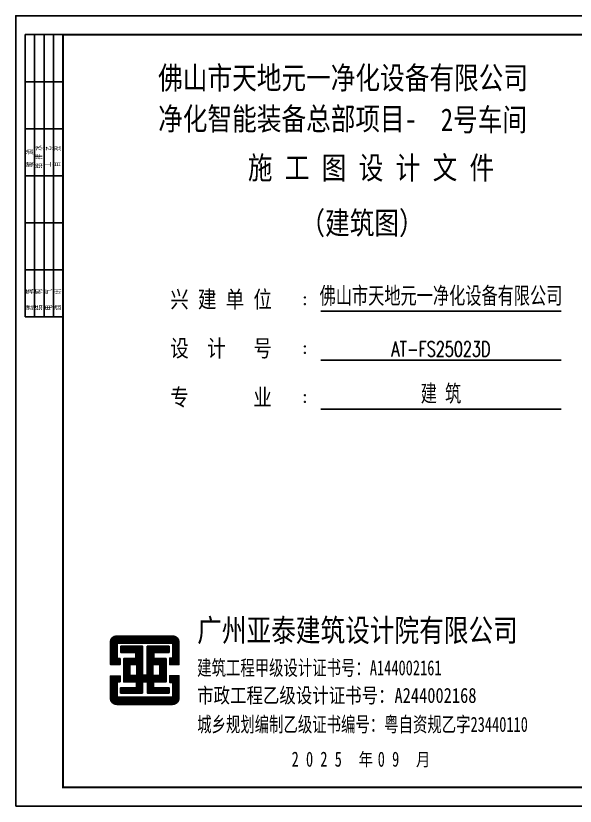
# Model space of a CAD drawing. Extents: x -1041549 to 749950, y -354245 to 17554.
# Drawn here: x -281624 to -251924, y -142340 to -100340 of the extents above; entities that cross this region are included whole.
import ezdxf
from ezdxf.enums import TextEntityAlignment as Align

# ---------------------------------------------------------------- set-up
doc = ezdxf.new("R2010")
doc.units = 0
doc.header["$LTSCALE"] = 1000
doc.header["$MEASUREMENT"] = 0
for name, color, linetype in [('14', 1, 'Continuous'), ('PUB_TITLE', 4, 'Continuous'), ('TK-TXT1', 140, 'Continuous')]:
    doc.layers.add(name, color=color, linetype=linetype)
doc.styles.add('-宋体', font='', dxfattribs={"width": 0.8})
doc.styles.add('-新宋体', font='', dxfattribs={"width": 0.8})
doc.styles.add('-黑体', font='simhei.ttf', dxfattribs={"width": 0.8})
doc.styles.add('DIM_FONT', font='SIMPLEX', dxfattribs={"width": 0.7, "bigfont": 'GBCBIG'})
doc.styles.get("Standard").update_dxf_attribs({"font": 'gbenor.shx', "bigfont": 'gbcbig.shx'})
doc.styles.get('-宋体').set_extended_font_data('SimSun')
doc.styles.get('-新宋体').set_extended_font_data('NSimSun')

# ---------------------------------------------------------------- blocks, each defined once
blk = doc.blocks.new('$titleblk$00000095')
for p, q in [((-150, 20), (-150, 0)), ((-150, 20), (0, 20)), ((-125, 20), (-125, 0)), ((-100, 20), (-100, 0)), ((-75, 20), (-75, 0)), ((-75, 20), (-75, 0)), ((-50, 20), (-50, 0)), ((-25, 20), (-25, 0)), ((0, 20), (0, 0)), ((-150, 15), (-75, 15)), ((-75, 15), (0, 15)), ((-150, 10), (-75, 10)), ((-75, 10), (0, 10)), ((-150, 5), (-75, 5)), ((-75, 5), (0, 5))]:
    blk.add_line(p, q)
at = {"width": 0.8}
for s, p in [('建   筑', (-146.45, 15.65)), ('暖  通', (-70.35, 15.73)), ('结   构', (-146.45, 10.91)), ('给 排 水', (-71.03, 10.9)), ('电   气', (-146.45, 5.65)), ('工   艺', (-70.35, 6.13)), ('通   讯', (-146.45, 0.88)), ('自   控', (-70.35, 1.24))]:
    blk.add_text(s, height=3.509, dxfattribs=at).set_placement(p)
blk = doc.blocks.new('weer')
at = {"layer": '14'}
h = blk.add_hatch(dxfattribs=at)
h.set_pattern_fill('ANSI31', color=256, scale=100, angle=135, style=0)
h.set_pattern_definition([(180, (-144463.316, -50934.867), (-3e-15, -12.5), [])])
edge = h.paths.add_edge_path()
edge.add_line((73001, 29938), (73001, 29856))
edge.add_line((73001, 29856), (72861, 29856))
edge.add_line((72861, 29856), (72861, 30167))
edge.add_arc((72951, 30167), 90, 90, 180, ccw=False)
edge.add_line((72951, 30257), (73741, 30258))
edge.add_arc((73739, 30166), 91.9, 0.4779, 88.8461, ccw=False)
edge.add_line((73831, 30167), (73831, 29851))
edge.add_line((73831, 29851), (73701, 29851))
edge.add_line((73701, 29851), (73701, 29945))
edge.add_line((73701, 29945), (73730, 29945))
edge.add_line((73730, 29945), (73744, 29945))
edge.add_line((73744, 29945), (73744, 30157))
edge.add_line((73744, 30157), (72957, 30157))
edge.add_line((72957, 30157), (72957, 29938))
edge.add_line((72957, 29938), (73001, 29938))
h.paths.add_polyline_path([(73383, 29705), (73383, 30113), (73691, 30113), (73691, 30025), (73477, 30025), (73477, 29938), (73650, 29938), (73650, 29608), (73470, 29608), (73470, 29525), (73692, 29525), (73692, 29448), (73384, 29448), (73384, 29609), (73315, 29609), (73315, 29448), (73006, 29448), (73006, 29525), (73229, 29525), (73229, 29608), (73049, 29608), (73049, 29938), (73222, 29938), (73222, 30025), (73008, 30025), (73008, 30113), (73316, 30113), (73316, 29705)])
h.paths.add_polyline_path([(73138, 29855), (73236, 29855), (73236, 29699), (73138, 29699)], flags=16)
h.paths.add_polyline_path([(73560, 29855), (73463, 29855), (73463, 29699), (73560, 29699)], flags=16)
edge = h.paths.add_edge_path()
edge.add_line((73001, 29608), (73001, 29690))
edge.add_line((73001, 29690), (72861, 29690))
edge.add_line((72861, 29690), (72861, 29379))
edge.add_arc((72951, 29379), 90, 180, 270)
edge.add_line((72951, 29289), (73741, 29289))
edge.add_arc((73741, 29379), 90, 270, 360)
edge.add_line((73831, 29379), (73831, 29695))
edge.add_line((73831, 29695), (73701, 29695))
edge.add_line((73701, 29695), (73701, 29601))
edge.add_line((73701, 29601), (73730, 29601))
edge.add_line((73730, 29601), (73744, 29601))
edge.add_line((73744, 29601), (73744, 29389))
edge.add_line((73744, 29389), (72957, 29389))
edge.add_line((72957, 29389), (72957, 29608))
edge.add_line((72957, 29608), (73001, 29608))
for points in [[(73001, 29939), (73001, 29857), (72861, 29857), (72861, 30168, -0.414214), (72951, 30258), (73741, 30258, -0.414214), (73831, 30168), (73831, 29852), (73701, 29852), (73701, 29946), (73730, 29946), (73744, 29946), (73744, 30158), (72957, 30158), (72957, 29939)], [(73001, 29608), (73001, 29690), (72861, 29690), (72861, 29379, 0.414214), (72951, 29289), (73741, 29289, 0.414214), (73831, 29379), (73831, 29695), (73701, 29695), (73701, 29601), (73730, 29601), (73744, 29601), (73744, 29389), (72957, 29389), (72957, 29608)]]:
    blk.add_lwpolyline(points, format="xyb", close=True, dxfattribs=at)
blk.add_lwpolyline([(73383, 29705), (73383, 29705), (73383, 30113), (73691, 30113), (73691, 30025), (73477, 30025), (73477, 29938), (73650, 29938), (73650, 29608), (73470, 29608), (73470, 29525), (73692, 29525), (73692, 29448), (73384, 29448), (73384, 29609), (73315, 29609), (73315, 29448), (73006, 29448), (73006, 29525), (73229, 29525), (73229, 29608), (73049, 29608), (73049, 29938), (73222, 29938), (73222, 30025), (73008, 30025), (73008, 30113), (73316, 30113), (73316, 29705), (73383, 29705)], dxfattribs=at)
for points in [[(73138, 29855), (73236, 29855), (73236, 29699), (73138, 29699)], [(73560, 29855), (73463, 29855), (73463, 29699), (73560, 29699)]]:
    blk.add_lwpolyline(points, close=True, dxfattribs=at)

msp = doc.modelspace()

# ---------------------------------------------------------------- linework, layer by layer
at = {"layer": 'PUB_TITLE'}
for p, q in [((-265424.3, -116044.3), (-252674.3, -116044.3)), ((-265424.3, -118646.2), (-252674.3, -118646.2)), ((-265424.3, -121246.2), (-252674.3, -121246.2))]:
    msp.add_line(p, q, dxfattribs=at)
msp.add_lwpolyline([(-281624.3, -142340.5), (-222224.3, -142340.5), (-222224.3, -100340.5), (-281624.3, -100340.5)], close=True, dxfattribs=at)
at = {"layer": 'PUB_TITLE', "const_width": 100}
msp.add_lwpolyline([(-279124.3, -141340.5), (-223224.3, -141340.5), (-223224.3, -101340.5), (-279124.3, -101340.5)], close=True, dxfattribs=at)
at = {"layer": 'PUB_TITLE'}
for points in [[(-266299.3, -115308.3, 1), (-266249.3, -115308.3, 1)], [(-266299.3, -115656.6, 1), (-266249.3, -115656.6, 1)], [(-266299.3, -117907.9, 1), (-266249.3, -117907.9, 1)], [(-266299.3, -118256.2, 1), (-266249.3, -118256.2, 1)], [(-266299.3, -120507.9, 1), (-266249.3, -120507.9, 1)], [(-266299.3, -120856.2, 1), (-266249.3, -120856.2, 1)]]:
    msp.add_lwpolyline(points, format="xyb", close=True, dxfattribs=at)

# ---------------------------------------------------------------- block references
at = {"xscale": 3.75, "yscale": 3.75, "zscale": 3.75}
msp.add_blockref('weer', (-549831, -246764.3), dxfattribs=at)
at = {"layer": 'PUB_TITLE', "xscale": 100, "yscale": 100, "zscale": 100, "rotation": 90}
msp.add_blockref('$titleblk$00000095', (-279124.3, -101340.5), dxfattribs=at)

# ---------------------------------------------------------------- texts
at = {"layer": 'PUB_TITLE', "color": 3, "style": '-黑体', "width": 0.8}
for s, p in [('佛山市天地元一净化设备有限公司', (-274068.2, -104236.5)), ('净化智能装备总部项目-', (-274068, -106412.1)), ('2号车间', (-259063.3, -106460.6, 11209.5))]:
    msp.add_text(s, height=1200, dxfattribs=at).set_placement(p)
at = {"layer": 'PUB_TITLE'}
for s, height, style, width, p in [(' 施 工 图 设 计 文 件', 1200, '-黑体', 0.8, (-269959.4, -109014.6)), ('（建筑图）', 1200, '-黑体', 0.8, (-266514.3, -111951.3)), ('兴 建 单 位', 900, '-黑体', 0.8, (-273424.1, -115856.5)), ('设  计   号', 900, '-黑体', 0.8, (-273424.1, -118456.1)), ('专       业', 900, '-黑体', 0.8, (-273424.1, -121056.1)), ('广州亚泰建筑设计院有限公司', 1200, '-黑体', 0.8, (-271994.4, -133592.1)), ('建筑工程甲级设计证书号：A144002161', 800, '-宋体', 0.7, (-271994.4, -135385.4)), ('市政工程乙级设计证书号：A244002168', 800, '-宋体', 0.8, (-271994.4, -136852.6)), ('城乡规划编制乙级证书编号：粤自资规乙字23440110', 800, '-宋体', 0.7, (-271994.4, -138390.7)), ('年      月    ', 700, '-黑体', 0.8, (-263424.8, -140204.7)), ('2 0 2 5     0 9', 800, '-宋体', 0.7, (-266980.1, -140240.2))]:
    msp.add_text(s, height=height, dxfattribs=dict(at, style=style, width=width)).set_placement(p)
at = {"layer": 'PUB_TITLE', "style": 'DIM_FONT', "width": 0.7}
msp.add_text('AT-FS25023D', height=800, dxfattribs=at).set_placement((-259049.3, -118446.2), align=Align.CENTER)
at = {"layer": 'TK-TXT1', "style": '-新宋体', "width": 0.7}
for s, p in [('佛山市天地元一净化设备有限公司', (-259049.3, -115656.6)), ('建 筑', (-259049.3, -120856.2))]:
    msp.add_text(s, height=900, dxfattribs=at).set_placement(p, align=Align.CENTER)

doc.saveas('drawing.dxf')
